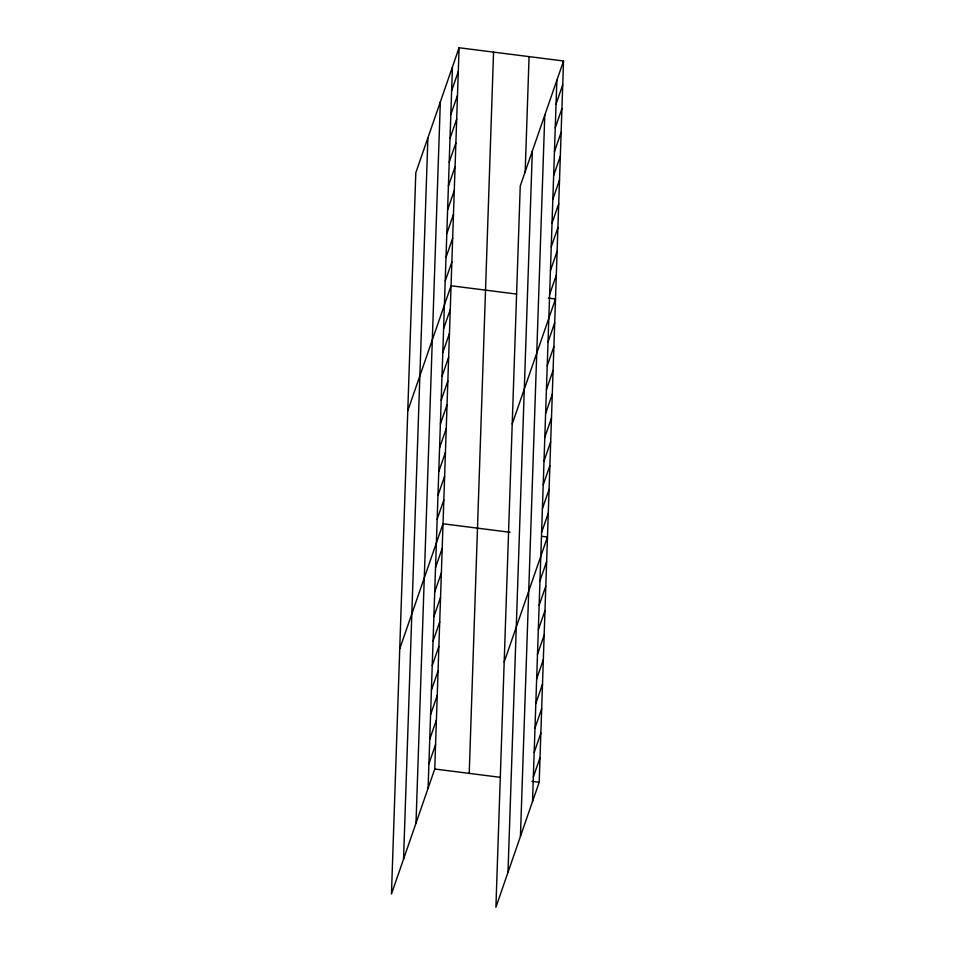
<?xml version="1.0" encoding="UTF-8"?>
<svg xmlns="http://www.w3.org/2000/svg" width="955" height="955" viewBox="0 0 955 955"><rect width="100%" height="100%" fill="white"/><g stroke="black" fill="none" stroke-linecap="round" stroke-linejoin="round"><path stroke-width="1.43" d="M403.547 859.118L427.9 137.854M415.998 823.174L440.339 101.91M428.091 788.269L452.431 67.017M459.092 47.75L415.807 172.748L391.466 894.011L434.752 769.014L459.092 47.75L563.534 60.989L539.193 782.252L495.908 907.25L520.248 185.986L563.534 60.989M469.215 773.383L493.556 52.119M525.155 172.652L529.07 56.62M507.988 872.357L532.329 151.093M520.439 836.401L544.78 115.137M532.52 801.508L556.861 80.244M451.62 90.809L458.293 71.553M450.82 114.612L457.493 95.357M450.02 138.415L456.681 119.16M449.208 162.219L455.881 142.952M448.408 186.022L455.081 166.755M447.608 209.825L454.282 190.558M446.809 233.629L453.47 214.362M445.997 257.42L452.67 238.165M445.197 281.224L451.87 261.968M407.773 410.769L451.058 285.772L516.595 294.068M443.586 328.83L450.259 309.563M442.786 352.634L449.459 333.367M441.986 376.437L448.659 357.17M441.186 400.24L447.847 380.973M440.374 424.032L447.047 404.777M556.061 104.047L562.722 84.792M439.575 447.835L446.248 428.58M555.249 127.851L561.922 108.584M438.775 471.639L445.436 452.384M554.449 151.654L561.122 132.387M437.963 495.442L444.636 476.175M553.649 175.457L560.322 156.19M437.163 519.245L443.836 499.978M552.85 199.261L559.511 179.994M399.751 648.791L443.036 523.782L510.042 532.281M552.038 223.052L558.711 203.797M435.54 567.568L442.201 548.301M551.238 246.856L557.911 227.6M434.704 592.088L441.377 572.833M550.438 270.659L557.099 251.404M433.88 616.62L440.553 597.352M549.626 294.462L556.299 275.195M433.057 641.139L439.718 621.872M512.214 424.008L555.5 298.999L548.313 298.091M432.221 665.659L438.894 646.392M548.027 342.069L554.7 322.802M431.397 690.178L438.07 670.923M547.227 365.872L553.888 346.605M430.574 714.71L437.235 695.443M546.415 389.664L553.088 370.409M429.738 739.23L436.411 719.963M545.615 413.467L552.288 394.212M428.914 763.749L435.587 744.494M544.816 437.271L551.477 418.015M544.004 461.074L550.677 441.807M543.204 484.877L549.877 465.61M542.404 508.681L549.077 489.414M541.604 532.484L548.265 513.217M504.18 662.018L547.466 537.02L541.724 536.292M539.969 580.807L546.642 561.54M539.145 605.327L545.806 586.06M538.31 629.846L544.983 610.591M537.486 654.378L544.159 635.111M536.662 678.898L543.323 659.63M535.827 703.417L542.5 684.15M535.003 727.937L541.676 708.682M534.179 752.468L540.84 733.201M533.344 776.988L540.017 757.721M434.752 769.014L500.289 777.322M532.007 781.333L539.193 782.252"/></g></svg>
